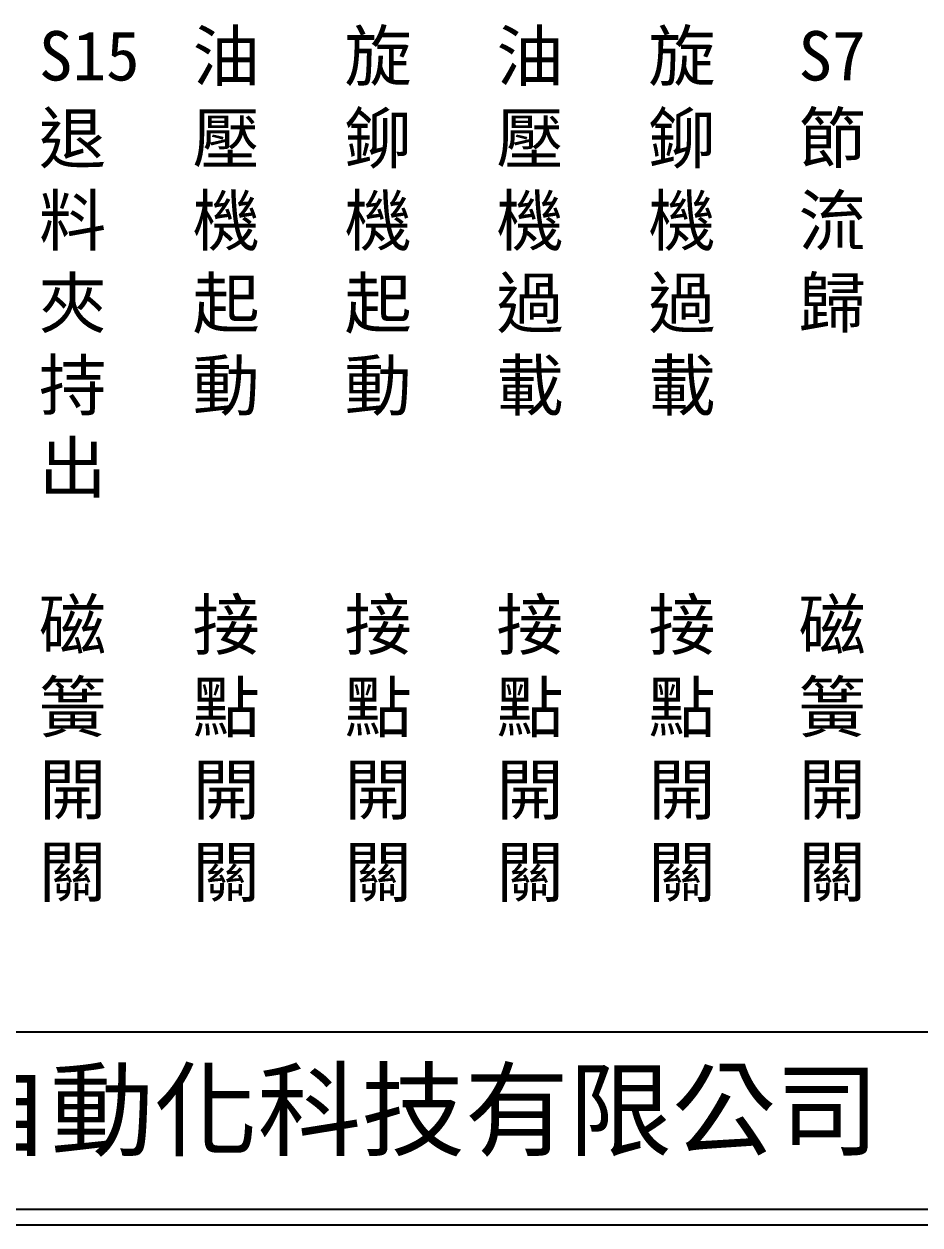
# Model space of a CAD drawing. Extents: x 275 to 562, y 265 to 469.
# Drawn here: x 336 to 406.7, y 264.9 to 359.8 of the extents above; entities that cross this region are included whole.
import ezdxf

# ---------------------------------------------------------------- set-up
doc = ezdxf.new("R2010")
doc.units = 0
doc.layers.add('圖框層', color=7, linetype='CONTINUOUS')
doc.layers.add('標尺寸層', color=3, linetype='CONTINUOUS')
doc.styles.add('CNS', font='romanc.shx', dxfattribs={"bigfont": 'chineset.shx'})
doc.styles.add('STSL', font='kaiu.ttf')

msp = doc.modelspace()

# ---------------------------------------------------------------- linework, layer by layer
at = {"layer": '圖框層', "color": 7}
for p, q in [((276.148, 280.195), (560.648, 280.195)), ((276.148, 266.195), (560.648, 266.195)), ((274.898, 264.945), (561.898, 264.945))]:
    msp.add_line(p, q, dxfattribs=at)

# ---------------------------------------------------------------- texts
at = {"layer": '圖框層', "color": 7, "style": 'STSL'}
msp.add_text('泓陞自動化科技有限公司', height=6, dxfattribs=at).set_placement((313.501, 271.022))
at = {"layer": '標尺寸層', "color": 7, "char_height": 3.9, "width": 4.96081, "attachment_point": 1, "style": 'CNS'}
for s, insert in [('{\\fDFKai-SB|b0|i0|c136|p65;油壓機起動}', (349.277, 359.179)), ('{\\fDFKai-SB|b0|i0|c136|p65;旋鉚機起動}', (361.277, 359.179)), ('{\\fDFKai-SB|b0|i0|c136|p65;油壓機過載}', (373.277, 359.179)), ('{\\fDFKai-SB|b0|i0|c136|p65;旋鉚機過載}', (385.277, 359.179)), ('{\\fDFKai-SB|b0|i0|c136|p65;S15退料夾持出}', (337.143, 359.195)), ('{\\fDFKai-SB|b0|i0|c136|p65;S7節流歸}', (397.143, 359.195)), ('{\\fDFKai-SB|b0|i0|c136|p65;磁簧開關}', (337.143, 314.282)), ('{\\fDFKai-SB|b0|i0|c136|p65;接點開關}', (349.277, 314.266)), ('{\\fDFKai-SB|b0|i0|c136|p65;接點開關}', (361.277, 314.266)), ('{\\fDFKai-SB|b0|i0|c136|p65;接點開關}', (373.277, 314.266)), ('{\\fDFKai-SB|b0|i0|c136|p65;接點開關}', (385.277, 314.266)), ('{\\fDFKai-SB|b0|i0|c136|p65;磁簧開關}', (397.143, 314.282))]:
    msp.add_mtext(s, dxfattribs=dict(at, insert=insert))

doc.saveas('drawing.dxf')
